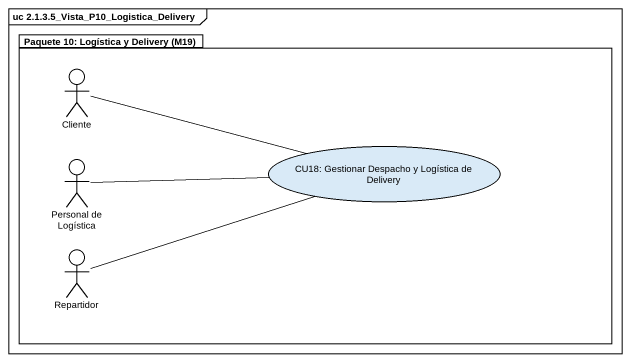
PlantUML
@startuml
mainframe uc 2.1.3.5_Vista_P10_Logistica_Delivery
package "Paquete 10: Logística y Delivery (M19)" as Paquete_10_Logística_y {
  actor Cliente
  actor "Personal de Logística" as Personal_de_Logística
  usecase "CU18: Gestionar Despacho y Logística de Delivery" as CU18_Gestionar_Despacho_y
  actor Repartidor
}
Cliente -right- CU18_Gestionar_Despacho_y
Personal_de_Logística -right- CU18_Gestionar_Despacho_y
Repartidor -right- CU18_Gestionar_Despacho_y
@enduml
